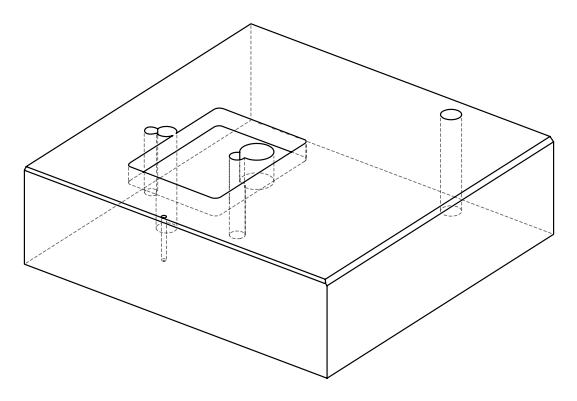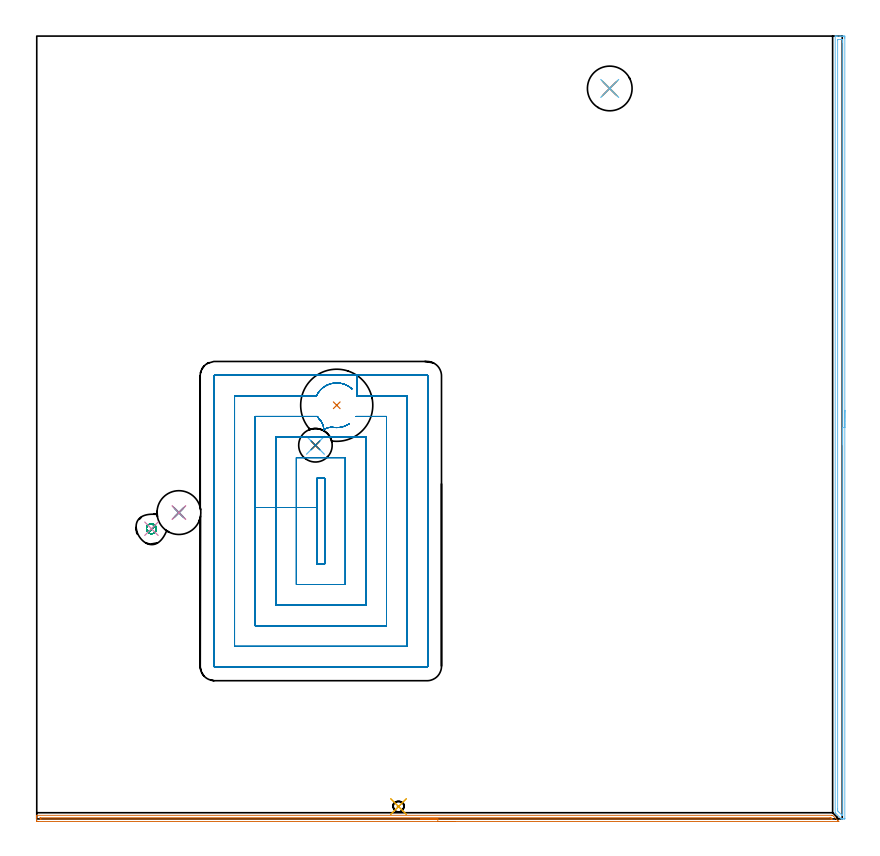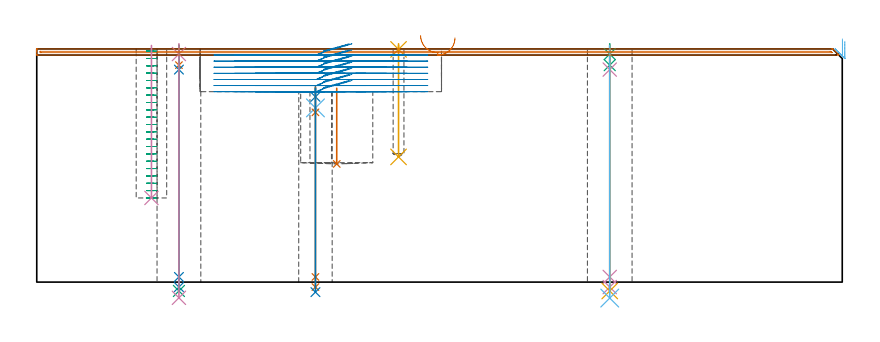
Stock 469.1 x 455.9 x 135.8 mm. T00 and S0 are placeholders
(PLAN: 22 operations, 17 tool changes, 54.7 min)
(1 INDEXABLE_INSERT_DRILL_BLIND_HOLE_FROM_SOLID | STEP1POCKET | NXT0302_036 | 0.18 min | 92093 mm3)
(2 SPOT_DRILL | STEP1HOLE | NXT0321_9005460120000 | 0.05 min | 2936 mm3)
(3 SPOT_DRILL_1 | STEP1HOLE_1 | NXT0321_9005460120000 | 0.05 min | 184 mm3)
(4 SPOT_DRILL_2 | STEP1HOLE_2 | NXT0321_9005460120000 | 0.05 min | 183 mm3)
(5 SPOT_DRILL_3 | STEP1POCKET_1 | NXT0321_9005460120000 | 0.03 min | 3 mm3)
(6 DRILL_BLIND_HOLE_INTO_CENTER | STEP1HOLE | UGT0301_458 | 0.05 min | 183 mm3)
(7 GUN_DRILL_THROUGH_HOLE | STEP1HOLE | UGT0307_002 | 0.55 min | 2856 mm3)
(8 SPADE_DRILL_TO_ENLARGE_THROUGH_HOLE | STEP1HOLE | UGT0306_010 | 0.48 min | 31701 mm3)
(9 DRILL_BLIND_HOLE_INTO_CENTER_1 | STEP1HOLE_1 | UGT0301_458 | 0.05 min | 179 mm3)
(10 GUN_DRILL_THROUGH_HOLE_1 | STEP1HOLE_1 | UGT0307_002 | 0.62 min | 3555 mm3)
(11 SPADE_DRILL_TO_ENLARGE_THROUGH_HOLE_1 | STEP1HOLE_1 | UGT0306_007 | 0.57 min | 25051 mm3)
(12 DRILL_TO_ENLARGE_THROUGH_HOLE | STEP1HOLE_1 | UGT0301_387 | 0.59 min | 43051 mm3)
(13 DRILL_BLIND_HOLE_INTO_CENTER_2 | STEP1HOLE_2 | UGT0301_458 | 0.05 min | 187 mm3)
(14 GUN_DRILL_THROUGH_HOLE_2 | STEP1HOLE_2 | UGT0307_002 | 0.62 min | 3538 mm3)
(15 SPADE_DRILL_TO_ENLARGE_THROUGH_HOLE_2 | STEP1HOLE_2 | UGT0306_007 | 0.57 min | 25056 mm3)
(16 DRILL_TO_ENLARGE_THROUGH_HOLE_1 | STEP1HOLE_2 | UGT0301_386 | 0.59 min | 40309 mm3)
(17 DRILL_BLIND_HOLE_INTO_CENTER_3 | STEP1POCKET_1 | UGT0301_458 | 0.26 min | 1891 mm3)
(18 AREA_MILL | FG_CHAMFER_SURFACE | UGT0205_001 | 7.47 min | 7153 mm3)
(19 AREA_MILL_1 | FG_CHAMFER_SURFACE_1 | UGT0205_001 | 7.6 min | 3011 mm3)
(20 MILL_RECTANGULAR_POCKET | POCKET_RECTANGULAR_STRAIGHT | UGT0201_008 | Follow Part, ap 4, ae 75% | 31.29 min | 608028 mm3)
(21 MILL_BLIND_HOLE_FROM_SOLID_MATERIAL | STEP1POCKET_2 | NXT0201_011 | Spiral | 2.65 min | 19605 mm3)
(22 BORE_BLIND_HOLE | STEP1POCKET_2 | UGT0332_075 | 0.36 min | 0 mm3)
(TOOL NXT0302_036 | Index. Insert Drill 42mm [880-D4200L50-05] | D42 PA176 FL210 Z2)
(TOOL NXT0321_9005460120000 | NC Spot Drill, 142deg, 12mm, Carbide, Uncoated | D12 PA142 FL30 Z2)
(TOOL UGT0301_458 | Carbide Drill 6.3 mm | D6.3 PA118 FL63 Z2)
(TOOL UGT0307_002 | Gun Drill 6 mm | D6 PA130 FL24 Z1)
(TOOL UGT0306_010 | Spade Drill 19.5mm | D19.5 PA132 FL10 Z2)
(TOOL UGT0306_007 | Spade Drill 16.5mm | D16.5 PA132 FL10 Z2)
(TOOL UGT0301_387 | Twist Drill 26 mm | D26 PA118 FL165 Z2)
(TOOL UGT0301_386 | Twist Drill 25.5 mm | D25.5 PA118 FL165 Z2)
(TOOL UGT0205_001 | Chamfer Mill 20 x 3 x 45 deg. | D20 FL50 Z2)
(TOOL UGT0201_008 | End Mill 16 mm | D16 FL32 Z4)
(TOOL NXT0201_011 | ENDMILL 12mm [2P460-1200-NA 1630] | D12 FL38 Z6)
(TOOL UGT0332_075 | 17.75 mm Rough Boring Bar | D17.75)
(OP 1 INDEXABLE_INSERT_DRILL_BLIND_HOLE_FROM_SOLID)
G17 G21 G94 G90
T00 M6
G54
G17 G0 G90 X174.7 Y240.9 S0 M3
G43 Z145.8 H1
G94 G81 G98 Z68.8 F250. R112.9
G80
M5
M2
(OP 2 SPOT_DRILL)
G17 G21 G94 G90
T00 M6
G54
G17 G0 G90 X162.3 Y217.6 S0 M3
G43 Z145.8 H0
G94 G81 G98 Z107.9 F250. R113.9
G80
M5
M2
(OP 3 SPOT_DRILL_1)
G17 G21 G94 G90
T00 M6
G54
G17 G0 G90 X333.7 Y425.4 S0 M3
G43 Z145.8 H0
G94 G81 G98 Z132.8 F250. R138.8
G80
M5
M2
(OP 4 SPOT_DRILL_2)
G17 G21 G94 G90
T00 M6
G54
G17 G0 G90 X82.8 Y178.4 S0 M3
G43 Z145.8 H0
G94 G81 G98 Z132.8 F250. R138.8
G80
M5
M2
(OP 5 SPOT_DRILL_3)
G17 G21 G94 G90
T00 M6
G54
G17 G0 G90 X210.7 Y7.2 S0 M3
G43 Z145.8 H0
G94 G81 G98 Z135.529 F250. R138.8
G80
M5
M2
(OP 6 DRILL_BLIND_HOLE_INTO_CENTER)
G17 G21 G94 G90
T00 M6
G54
G17 G0 G90 X162.3 Y217.6 S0 M3
G43 Z145.8 H0
G94 G81 G98 Z101.45 F250. R112.9
G80
M5
M2
(OP 7 GUN_DRILL_THROUGH_HOLE)
G17 G21 G94 G90
T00 M6
G54
G17 G0 G90 X162.3 Y217.6 M8
G43 Z145.8 H0
Z113.49
S716 M3
G94 G1 Z98.854 F125. M26
G4 X.084
Z3. F250.
G4 X.084
Z-2.899 F125.
G4 X.084
M5
M9
G0 Z113.49
Z145.8
M2
(OP 8 SPADE_DRILL_TO_ENLARGE_THROUGH_HOLE)
G17 G21 G94 G90
T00 M6
G54
G17 G0 G90 X162.3 Y217.6 S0 M3
G43 Z145.8 H0
G94 G73 G98 Z-5.841 F250. Q19.457 R112.9
G80
M5
M2
(OP 9 DRILL_BLIND_HOLE_INTO_CENTER_1)
G17 G21 G94 G90
T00 M6
G54
G17 G0 G90 X333.7 Y425.4 S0 M3
G43 Z145.8 H0
G94 G81 G98 Z126.35 F250. R137.8
G80
M5
M2
(OP 10 GUN_DRILL_THROUGH_HOLE_1)
G17 G21 G94 G90
T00 M6
G54
G17 G0 G90 X333.7 Y425.4 M8
G43 Z145.8 H0
Z134.393
S716 M3
G94 G1 Z123.754 F125. M26
G4 X.084
Z3. F250.
G4 X.084
Z-2.899 F125.
G4 X.084
M5
M9
G0 Z134.393
Z145.8
M2
(OP 11 SPADE_DRILL_TO_ENLARGE_THROUGH_HOLE_1)
G17 G21 G94 G90
T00 M6
G54
G17 G0 G90 X333.7 Y425.4 S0 M3
G43 Z145.8 H0
G94 G73 G98 Z-5.173 F250. Q15.664 R137.8
G80
M5
M2
(OP 12 DRILL_TO_ENLARGE_THROUGH_HOLE)
G17 G21 G94 G90
T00 M6
G54
G17 G0 G90 X333.7 Y425.4 S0 M3
G43 Z145.8 H0
G94 G73 G98 Z-9.311 F250. Q24.185 R137.8
G80
M5
M2
(OP 13 DRILL_BLIND_HOLE_INTO_CENTER_2)
G17 G21 G94 G90
T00 M6
G54
G17 G0 G90 X82.8 Y178.4 S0 M3
G43 Z145.8 H0
G94 G81 G98 Z126.35 F250. R137.8
G80
M5
M2
(OP 14 GUN_DRILL_THROUGH_HOLE_2)
G17 G21 G94 G90
T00 M6
G54
G17 G0 G90 X82.8 Y178.4 M8
G43 Z145.8 H0
Z134.273
S716 M3
G94 G1 Z123.754 F125. M26
G4 X.084
Z3. F250.
G4 X.084
Z-2.899 F125.
G4 X.084
M5
M9
G0 Z134.273
Z145.8
M2
(OP 15 SPADE_DRILL_TO_ENLARGE_THROUGH_HOLE_2)
G17 G21 G94 G90
T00 M6
G54
G17 G0 G90 X82.8 Y178.4 S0 M3
G43 Z145.8 H0
G94 G73 G98 Z-5.173 F250. Q15.664 R137.8
G80
M5
M2
(OP 16 DRILL_TO_ENLARGE_THROUGH_HOLE_1)
G17 G21 G94 G90
T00 M6
G54
G17 G0 G90 X82.8 Y178.4 S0 M3
G43 Z145.8 H0
G94 G73 G98 Z-9.161 F250. Q24.16 R137.8
G80
M5
M2
(OP 17 DRILL_BLIND_HOLE_INTO_CENTER_3)
G17 G21 G94 G90
T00 M6
G54
G17 G0 G90 X210.7 Y7.2 S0 M3
G43 Z145.8 H0
G94 G81 G98 Z72.9 F250. R137.8
G80
M5
M2
(OP 18 AREA_MILL)
G17 G21 G94 G90
T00 M6
G54
G17 G0 G90 X470.6 Y237.95 S1061 M3
G43 Z145.8 H0
Z140.2
G94 G1 Y237.912 Z139.328 F250.
Y237.798 Z138.464
Y237.609 Z137.612
Y237.347 Z136.78
Y237.013 Z135.974
Y236.61 Z135.2
Y236.142 Z134.464
Y235.61 Z133.772
Y235.021 Z133.129
Y234.378 Z132.54
Y233.686 Z132.008
Y232.95 Z131.54
Y232.176 Z131.137
Y231.37 Z130.803
Y230.538 Z130.541
Y229.686 Z130.352
Y228.822 Z130.238
Y227.95 Z130.2
Y0.329
X470.597 Y0.17 Z130.203
X470.591 Y0.002 Z130.205
X470.364 Y0. Z130.432
X470.026 Z130.769
X469.348 Z131.452
X468.976 Z131.824
X468.719 Y0.002 Z132.074
X468.588 Y0.01 Z132.204
X468.508 Y0.09 Z132.287
X468.429 Y0.17 Z132.369
X465.303 Y3.296 Z135.495
X465.058 Y3.545 Z135.738
X464.996 Y3.613 Z135.796
X465. Y3.74 Z135.8
Y455.73
X465.003 Y455.89 Z135.788
X465.047 Y455.892 Z135.745
X465.437 Y455.9 Z135.362
X465.787 Z135.013
X466.465 Z134.33
X467.694 Z133.103
X468.245 Z132.549
X468.86 Z131.936
X469.135 Z131.66
X469.75 Z131.046
X470.026 Y455.898 Z130.77
X470.591 Y455.892 Z130.205
X470.593 Y455.853 Z130.204
X470.598 Y455.283 Z130.202
X470.6 Y454.707 Z130.2
Y227.95
X469.186 Z131.614
X469.185 Y2.302 Z131.615
X469.183 Y2.201 Z131.617
X469.179 Y2.01 Z131.621
X469.135 Y2.008 Z131.665
X469.079 Y2.01 Z131.721
X469.046 Y2.015 Z131.754
X469.016 Y2.042 Z131.784
X468.892 Y2.161 Z131.908
X468.647 Y2.403 Z132.153
X467.355 Y3.695 Z133.445
X466.863 Y4.19 Z133.937
X466.465 Y4.597 Z134.335
X466.42 Y5.083 Z134.38
X466.417 Y5.131 Z134.383
X466.414 Y5.976 Z134.386
Y6.027
X466.415 Y453.598 Z134.385
X466.417 Y453.699 Z134.383
X466.421 Y453.89 Z134.379
X466.465 Y453.892 Z134.335
X466.954 Y453.899 Z133.846
X468.245 Z132.555
X468.736 Y453.897 Z132.064
X469.135 Y453.89 Z131.665
X469.179 Y453.497 Z131.621
X469.182 Y453.45 Z131.618
X469.186 Y452.604 Z131.614
Y452.553
Y227.95
Y227.078 Z131.652
Y226.214 Z131.766
Y225.362 Z131.955
Y224.53 Z132.217
Y223.724 Z132.551
Y222.95 Z132.954
Y222.214 Z133.423
Y221.522 Z133.954
Y220.879 Z134.543
Y220.29 Z135.186
Y219.758 Z135.878
Y219.29 Z136.614
Y218.887 Z137.388
Y218.553 Z138.194
Y218.291 Z139.026
Y218.102 Z139.878
Y217.988 Z140.743
Y217.95 Z141.614
G0 Z145.8
M5
M2
(OP 19 AREA_MILL_1)
G17 G21 G94 G90
T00 M6
G54
G17 G0 G90 X243.55 Y-1.5 S1061 M3
G43 Z145.8 H0
Z142.2
G94 G1 X243.512 Z141.328 F250.
X243.398 Z140.464
X243.209 Z139.612
X242.947 Z138.78
X242.613 Z137.974
X242.21 Z137.2
X241.741 Z136.464
X241.21 Z135.772
X240.621 Z135.129
X239.978 Z134.54
X239.286 Z134.009
X238.55 Z133.54
X237.776 Z133.137
X236.97 Z132.803
X236.138 Z132.541
X235.286 Z132.352
X234.422 Z132.238
X233.55 Z132.2
X0.629
X0.153 Y-1.494 Z132.202
X0.009 Y-1.491 Z132.205
X0. Y-1.025 Z132.67
Y0.382 Z134.079
Y0.742 Z134.437
Y1.46 Z135.16
Y1.714 Z135.413
X0.007 Y2.087 Z135.778
X0.009 Y2.097 Z135.788
X0.182 Y2.1 Z135.8
X462.894
X463.496 Y2.097 Z135.786
X463.532 Y2.068 Z135.768
X466.626 Y-1.025 Z132.672
X467.069 Y-1.468 Z132.231
X467.088 Y-1.497 Z132.202
X467.068 Y-1.5 Z132.2
X233.55
Y-0.086 Z133.614
X2.417 Y-0.085 Z133.615
X2.36
X2.029 Y-0.079 Z133.621
X2.01 Y0.029 Z133.729
X2.004 Y0.267 Z133.967
X2.009 Y0.649 Z134.349
X2.011 Y0.681 Z134.381
X2.016 Y0.682 Z134.382
X2.039 Y0.684 Z134.384
X2.09 Y0.685 Z134.385
X2.193 Y0.686 Z134.386
X462.058 Y0.685 Z134.385
X462.442 Y0.679 Z134.379
X462.642 Y0.496 Z134.196
X462.894 Y0.252 Z133.952
X463.116 Y0.023 Z133.723
X463.213 Y-0.079 Z133.621
X462.781 Y-0.086 Z133.614
X233.55
X232.678 Z133.652
X231.813 Z133.766
X230.962 Z133.955
X230.13 Z134.217
X229.324 Z134.551
X228.55 Z134.954
X227.814 Z135.423
X227.122 Z135.954
X226.479 Z136.543
X225.89 Z137.186
X225.358 Z137.879
X224.89 Z138.614
X224.487 Z139.388
X224.153 Z140.194
X223.891 Z141.026
X223.702 Z141.878
X223.588 Z142.743
X223.55 Z143.614
G0 Z145.8
M5
M2
(OP 20 MILL_RECTANGULAR_POCKET)
G17 G21 G94 G90
T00 M6
G54
G17 G0 G90 X181.968 Y230.131 S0 M3
G43 Z145.8 H0
Z138.8
G94 G1 X181.05 Y229.55 Z138.509 F250.
X179.809 Y228.939 Z138.138
X178.511 Y228.463 Z137.768
X178.018 Y228.332 Z137.631
X177.519 Y228.202 Z137.493
X176.415 Y228.008 Z137.193
X175.298 Y227.908 Z136.892
X174.177 Y227.903 Z136.592
X172.548 Y228.051 Z136.153
X172.15 Y228.091 Z136.046
X171.158 Y228.08 Z135.78
X170.174 Y227.946 Z135.514
X169.215 Y227.691 Z135.248
X168.295 Y227.32 Z134.983
X167.427 Y226.838 Z134.717
X167.102 Y226.606 Z134.609
X167.113 Y227.006 Z134.502
X167.023 Y228.044 Z134.223
X166.799 Y229.061 Z133.944
X166.445 Y230.041 Z133.665
X166.266 Y230.4 Z133.557
X166.088 Y230.758 Z133.45
X165.751 Y231.306 Z133.278
X165.37 Y231.825 Z133.105
X164.621 Y232.681 Z132.801
X164.153 Y233.299 Z132.593
X163.719 Y233.942 Z132.385
X163.451 Y234.4 Z132.243
X127.2 F500.
Y181.365
X163.2
Y148.5
X167.7
Y198.4
X163.2
Y181.365
X151.2
Y136.5
X179.7
Y210.4
X151.2
Y181.365
X139.2
Y124.5
X191.7
Y222.4
X139.2
Y181.365
X127.2
Y112.5
X203.7
Y234.4
X185.952
G0 X183.549 Y250.421 Z138.8
G1 X183.405 Y250.551 Z138.748 F250.
X183.027 Y250.893 Z138.611
X181.918 Y251.721 Z138.241
X180.728 Y252.426 Z137.87
X179.47 Y253.001 Z137.499
X178.158 Y253.44 Z137.129
X176.807 Y253.736 Z136.758
X176.301 Y253.799 Z136.621
X175.793 Y253.861 Z136.484
X174.449 Y253.902 Z136.124
X173.108 Y253.804 Z135.764
X171.785 Y253.569 Z135.404
X170.492 Y253.2 Z135.043
X169.244 Y252.699 Z134.683
X168.054 Y252.073 Z134.323
X166.935 Y251.328 Z133.963
X165.898 Y250.472 Z133.602
X164.955 Y249.514 Z133.242
X164.631 Y249.119 Z133.105
X164.384 Y248.818 Z133.001
X164.156 Y248.503 Z132.896
X163.858 Y248.087 Z132.759
X163.143 Y246.864 Z132.38
X162.927 Y246.4 Z132.243
X115.2 F500.
Y181.365
Y100.5
X215.7
Y246.4
X186.476
Y258.4
X103.6
G3 X103.2 Y258. R0.4
G1 Y88.9
G3 X103.6 Y88.5 R0.4
G1 X227.3
G3 X227.7 Y88.9 R0.4
G1 Y258.
G3 X227.3 Y258.4 R0.4
G1 X186.476
X185.476
G0 X181.969 Y230.131 Z135.243
G1 X181.05 Y229.55 Z134.951 F250.
X179.809 Y228.939 Z134.581
X178.511 Y228.463 Z134.21
X178.018 Y228.332 Z134.074
X177.519 Y228.202 Z133.936
X176.296 Y227.993 Z133.603
X175.059 Y227.899 Z133.271
X173.819 Y227.921 Z132.938
X172.15 Y228.091 Z132.489
X171.158 Y228.08 Z132.223
X170.174 Y227.946 Z131.957
X169.215 Y227.691 Z131.691
X168.295 Y227.32 Z131.425
X167.427 Y226.838 Z131.159
X167.102 Y226.606 Z131.052
X167.113 Y227.006 Z130.945
X167.023 Y228.044 Z130.666
X166.799 Y229.062 Z130.386
X166.444 Y230.043 Z130.107
X165.965 Y230.969 Z129.828
X165.37 Y231.825 Z129.548
X165.106 Y232.125 Z129.441
X164.752 Y232.521 Z129.299
X164.213 Y233.215 Z129.063
X163.719 Y233.942 Z128.828
X163.451 Y234.4 Z128.686
X127.2 F500.
Y181.365
X163.2
Y148.5
X167.7
Y198.4
X163.2
Y181.365
X151.2
Y136.5
X179.7
Y210.4
X151.2
Y181.365
X139.2
Y124.5
X191.7
Y222.4
X139.2
Y181.365
X127.2
Y112.5
X203.7
Y234.4
X185.952
G0 X183.544 Y250.414 Z135.243
G1 X183.203 Y250.743 Z135.116 F250.
X182.071 Y251.617 Z134.733
X180.851 Y252.361 Z134.35
X179.556 Y252.967 Z133.967
X178.203 Y253.427 Z133.584
X176.807 Y253.736 Z133.201
X176.301 Y253.799 Z133.064
X175.793 Y253.861 Z132.927
X174.363 Y253.899 Z132.544
X172.937 Y253.781 Z132.16
X171.532 Y253.508 Z131.777
X170.166 Y253.083 Z131.393
X168.854 Y252.511 Z131.01
X167.613 Y251.799 Z130.626
X166.457 Y250.956 Z130.243
X165.4 Y249.991 Z129.86
X164.456 Y248.916 Z129.476
X164.156 Y248.503 Z129.339
X163.858 Y248.087 Z129.202
X163.143 Y246.864 Z128.823
X162.927 Y246.4 Z128.686
X115.2 F500.
Y181.365
Y100.5
X215.7
Y246.4
X186.476
Y258.4
X103.6
G3 X103.2 Y258. R0.4
G1 Y88.9
G3 X103.6 Y88.5 R0.4
G1 X227.3
G3 X227.7 Y88.9 R0.4
G1 Y258.
G3 X227.3 Y258.4 R0.4
G1 X186.476
X185.476
G0 X181.967 Y230.133 Z131.686
G1 X181.59 Y229.87 Z131.562 F250.
X180.442 Y229.23 Z131.21
X179.235 Y228.709 Z130.858
X178.75 Y228.55 Z130.721
X178.275 Y228.393 Z130.587
X177.788 Y228.274 Z130.453
X177.288 Y228.153 Z130.315
X175.896 Y227.95 Z129.938
X174.492 Y227.895 Z129.561
X173.977 Y227.922 Z129.423
X173.307 Y227.975 Z129.243
X172.15 Y228.091 Z128.932
X171.158 Y228.08 Z128.666
X170.174 Y227.946 Z128.4
X169.215 Y227.691 Z128.134
X168.295 Y227.32 Z127.868
X167.427 Y226.838 Z127.602
X167.102 Y226.606 Z127.495
X167.113 Y227.006 Z127.388
X167.023 Y228.044 Z127.108
X166.799 Y229.062 Z126.829
X166.444 Y230.043 Z126.55
X165.965 Y230.969 Z126.27
X165.37 Y231.825 Z125.991
X165.106 Y232.125 Z125.884
X164.752 Y232.521 Z125.742
X164.213 Y233.215 Z125.506
X163.719 Y233.942 Z125.271
X163.451 Y234.4 Z125.129
X127.2 F500.
Y181.365
X163.2
Y148.5
X167.7
Y198.4
X163.2
Y181.365
X151.2
Y136.5
X179.7
Y210.4
X151.2
Y181.365
X139.2
Y124.5
X191.7
Y222.4
X139.2
Y181.365
X127.2
Y112.5
X203.7
Y234.4
X185.952
G0 X183.552 Y250.422 Z131.686
G1 X183.519 Y250.456 Z131.673 F250.
X182.467 Y251.328 Z131.307
X181.33 Y252.085 Z130.941
X180.12 Y252.72 Z130.575
X178.85 Y253.224 Z130.208
X177.534 Y253.592 Z129.842
X176.187 Y253.821 Z129.476
X175.678 Y253.86 Z129.339
X175.168 Y253.897 Z129.202
X173.882 Y253.877 Z128.858
X172.604 Y253.731 Z128.513
X171.346 Y253.46 Z128.168
X170.121 Y253.066 Z127.824
X168.941 Y252.554 Z127.479
X168.492 Y252.31 Z127.342
X168.043 Y252.066 Z127.205
X167.041 Y251.405 Z126.883
X166.104 Y250.656 Z126.562
X165.24 Y249.824 Z126.24
X164.455 Y248.916 Z125.919
X164.155 Y248.502 Z125.782
X163.857 Y248.086 Z125.645
X163.143 Y246.864 Z125.265
X162.927 Y246.4 Z125.129
X115.2 F500.
Y181.365
Y100.5
X215.7
Y246.4
X186.476
Y258.4
X103.6
G3 X103.2 Y258. R0.4
G1 Y88.9
G3 X103.6 Y88.5 R0.4
G1 X227.3
G3 X227.7 Y88.9 R0.4
G1 Y258.
G3 X227.3 Y258.4 R0.4
G1 X186.476
X185.476
G0 X181.972 Y230.127 Z128.129
G1 X180.979 Y229.511 Z127.815 F250.
X179.762 Y228.92 Z127.453
X178.491 Y228.459 Z127.09
X177.178 Y228.132 Z126.728
X175.839 Y227.943 Z126.365
X174.487 Y227.894 Z126.003
X173.977 Y227.922 Z125.866
X173.307 Y227.975 Z125.686
X172.15 Y228.091 Z125.375
X171.158 Y228.08 Z125.109
X170.174 Y227.946 Z124.843
X169.215 Y227.691 Z124.577
X168.295 Y227.32 Z124.311
X167.427 Y226.838 Z124.045
X167.102 Y226.606 Z123.938
X167.113 Y227.006 Z123.831
X167.023 Y228.044 Z123.551
X166.799 Y229.062 Z123.272
X166.444 Y230.043 Z122.993
X165.965 Y230.969 Z122.713
X165.37 Y231.825 Z122.434
X164.708 Y232.577 Z122.165
X164.28 Y233.127 Z121.979
X163.973 Y233.575 Z121.833
X163.698 Y233.978 Z121.702
X163.451 Y234.4 Z121.571
X127.2 F500.
Y181.365
X163.2
Y148.5
X167.7
Y198.4
X163.2
Y181.365
X151.2
Y136.5
X179.7
Y210.4
X151.2
Y181.365
X139.2
Y124.5
X191.7
Y222.4
X139.2
Y181.365
X127.2
Y112.5
X203.7
Y234.4
X185.954
G0 X183.547 Y250.417 Z128.129
G1 X183.206 Y250.736 Z128.003 F250.
X182.068 Y251.614 Z127.618
X180.84 Y252.362 Z127.233
X179.538 Y252.97 Z126.848
X178.176 Y253.431 Z126.463
X176.772 Y253.739 Z126.078
X175.343 Y253.891 Z125.693
X174.404 Y253.894 Z125.441
X173.892 Y253.881 Z125.304
X172.63 Y253.738 Z124.963
X171.388 Y253.473 Z124.623
X170.178 Y253.088 Z124.283
X169.01 Y252.588 Z123.942
X167.896 Y251.978 Z123.602
X166.847 Y251.262 Z123.262
X165.872 Y250.448 Z122.921
X164.981 Y249.543 Z122.581
X164.656 Y249.148 Z122.444
X164.332 Y248.754 Z122.307
X163.907 Y248.159 Z122.112
X163.639 Y247.725 Z121.975
X163.372 Y247.289 Z121.838
X163.143 Y246.864 Z121.708
X162.927 Y246.4 Z121.571
X115.2 F500.
Y181.365
Y100.5
X215.7
Y246.4
X186.469
Y258.4
X103.6
G3 X103.2 Y258. R0.4
G1 Y88.9
G3 X103.6 Y88.5 R0.4
G1 X227.3
G3 X227.7 Y88.9 R0.4
G1 Y258.
G3 X227.3 Y258.4 R0.4
G1 X186.469
X185.469
G0 X181.972 Y230.128 Z124.571
G1 X180.999 Y229.521 Z124.264 F250.
X179.779 Y228.927 Z123.901
X178.504 Y228.463 Z123.537
X177.187 Y228.133 Z123.173
X175.843 Y227.943 Z122.81
X174.487 Y227.894 Z122.446
X173.977 Y227.922 Z122.309
X173.307 Y227.975 Z122.129
X172.15 Y228.091 Z121.817
X171.158 Y228.08 Z121.552
X170.174 Y227.946 Z121.286
X169.215 Y227.691 Z121.02
X168.295 Y227.32 Z120.754
X167.427 Y226.838 Z120.488
X167.102 Y226.606 Z120.381
X167.113 Y227.006 Z120.273
X167.023 Y228.044 Z119.994
X166.799 Y229.062 Z119.715
X166.444 Y230.043 Z119.435
X165.965 Y230.969 Z119.156
X165.37 Y231.825 Z118.877
X164.708 Y232.577 Z118.608
X164.28 Y233.127 Z118.421
X163.973 Y233.575 Z118.276
X163.698 Y233.978 Z118.145
X163.451 Y234.4 Z118.014
X127.2 F500.
Y181.365
X163.2
Y148.5
X167.7
Y198.4
X163.2
Y181.365
X151.2
Y136.5
X179.7
Y210.4
X151.2
Y181.365
X139.2
Y124.5
X191.7
Y222.4
X139.2
Y181.365
X127.2
Y112.5
X203.7
Y234.4
X185.955
G0 X183.541 Y250.414 Z124.571
G1 X182.893 Y251. Z124.337 F250.
X181.804 Y251.795 Z123.976
X181.366 Y252.058 Z123.839
X180.928 Y252.319 Z123.703
X180.022 Y252.769 Z123.431
X179.083 Y253.147 Z123.16
X178.118 Y253.451 Z122.889
X177.621 Y253.565 Z122.753
X177.124 Y253.68 Z122.616
X176.697 Y253.754 Z122.5
X176.19 Y253.812 Z122.363
X175.682 Y253.869 Z122.226
X174.365 Y253.899 Z121.873
X173.051 Y253.797 Z121.52
X171.754 Y253.562 Z121.167
X170.487 Y253.198 Z120.814
X169.264 Y252.708 Z120.46
X168.096 Y252.098 Z120.107
X166.995 Y251.372 Z119.754
X165.973 Y250.54 Z119.401
X165.04 Y249.609 Z119.048
X164.712 Y249.217 Z118.911
X164.386 Y248.825 Z118.774
X163.908 Y248.161 Z118.555
X163.64 Y247.727 Z118.418
X163.373 Y247.291 Z118.281
X163.143 Y246.864 Z118.151
X162.927 Y246.4 Z118.014
X115.2 F500.
Y181.365
Y100.5
X215.7
Y246.4
X186.469
Y258.4
X103.6
G3 X103.2 Y258. R0.4
G1 Y88.9
G3 X103.6 Y88.5 R0.4
G1 X227.3
G3 X227.7 Y88.9 R0.4
G1 Y258.
G3 X227.3 Y258.4 R0.4
G1 X186.469
X185.469
G0 X181.966 Y230.135 Z121.014
G1 X181.418 Y229.764 Z120.837 F250.
X180.247 Y229.136 Z120.481
X179.777 Y228.936 Z120.344
X179.307 Y228.737 Z120.207
X177.995 Y228.317 Z119.838
X177.497 Y228.207 Z119.701
X176.993 Y228.098 Z119.563
X175.747 Y227.937 Z119.227
X174.492 Y227.895 Z118.89
X173.977 Y227.922 Z118.752
X173.307 Y227.975 Z118.572
X172.15 Y228.091 Z118.26
X171.158 Y228.08 Z117.994
X170.174 Y227.946 Z117.729
X169.215 Y227.691 Z117.463
X168.295 Y227.32 Z117.197
X167.427 Y226.838 Z116.931
X167.102 Y226.606 Z116.824
X167.113 Y227.006 Z116.716
X167.023 Y228.044 Z116.437
X166.799 Y229.062 Z116.158
X166.444 Y230.043 Z115.878
X165.965 Y230.969 Z115.599
X165.37 Y231.825 Z115.32
X165.106 Y232.125 Z115.213
X164.752 Y232.521 Z115.07
X164.213 Y233.215 Z114.835
X163.719 Y233.942 Z114.599
X163.451 Y234.4 Z114.457
X127.2 F500.
Y181.365
X163.2
Y148.5
X167.7
Y198.4
X163.2
Y181.365
X151.2
Y136.5
X179.7
Y210.4
X151.2
Y181.365
X139.2
Y124.5
X191.7
Y222.4
X139.2
Y181.365
X127.2
Y112.5
X203.7
Y234.4
X185.952
G0 X183.544 Y250.414 Z121.014
G1 X183.203 Y250.743 Z120.887 F250.
X182.071 Y251.617 Z120.504
X180.851 Y252.361 Z120.121
X179.556 Y252.967 Z119.738
X178.203 Y253.427 Z119.355
X176.807 Y253.736 Z118.972
X176.301 Y253.799 Z118.835
X175.793 Y253.861 Z118.698
X174.363 Y253.899 Z118.315
X172.937 Y253.781 Z117.932
X171.532 Y253.508 Z117.548
X170.166 Y253.083 Z117.165
X168.854 Y252.511 Z116.781
X167.613 Y251.799 Z116.398
X166.457 Y250.956 Z116.015
X165.4 Y249.991 Z115.631
X164.456 Y248.916 Z115.248
X164.156 Y248.503 Z115.111
X163.858 Y248.087 Z114.974
X163.143 Y246.864 Z114.594
X162.927 Y246.4 Z114.457
X115.2 F500.
Y181.365
Y100.5
X215.7
Y246.4
X186.476
Y258.4
X103.6
G3 X103.2 Y258. R0.4
G1 Y88.9
G3 X103.6 Y88.5 R0.4
G1 X227.3
G3 X227.7 Y88.9 R0.4
G1 Y258.
G3 X227.3 Y258.4 R0.4
G1 X186.476
X185.476
G0 X181.967 Y230.133 Z117.457
G1 X181.59 Y229.87 Z117.334 F250.
X180.442 Y229.23 Z116.982
X179.235 Y228.709 Z116.63
X178.75 Y228.55 Z116.493
X178.275 Y228.393 Z116.359
X177.788 Y228.274 Z116.224
X177.288 Y228.153 Z116.086
X175.896 Y227.95 Z115.71
X174.492 Y227.895 Z115.333
X173.977 Y227.922 Z115.195
X173.307 Y227.975 Z115.015
X172.15 Y228.091 Z114.703
X171.158 Y228.08 Z114.437
X170.174 Y227.946 Z114.171
X169.215 Y227.691 Z113.906
X168.295 Y227.32 Z113.64
X167.427 Y226.838 Z113.374
X167.102 Y226.606 Z113.266
X167.113 Y227.006 Z113.159
X167.023 Y228.044 Z112.88
X166.799 Y229.062 Z112.601
X166.444 Y230.043 Z112.321
X165.965 Y230.969 Z112.042
X165.37 Y231.825 Z111.763
X165.106 Y232.125 Z111.655
X164.752 Y232.521 Z111.513
X164.213 Y233.215 Z111.278
X163.719 Y233.942 Z111.042
X163.451 Y234.4 Z110.9
X127.2 F500.
Y181.365
X163.2
Y148.5
X167.7
Y198.4
X163.2
Y181.365
X151.2
Y136.5
X179.7
Y210.4
X151.2
Y181.365
X139.2
Y124.5
X191.7
Y222.4
X139.2
Y181.365
X127.2
Y112.5
X203.7
Y234.4
X185.952
G0 X183.552 Y250.422 Z117.457
G1 X183.519 Y250.456 Z117.444 F250.
X182.467 Y251.328 Z117.078
X181.33 Y252.085 Z116.712
X180.12 Y252.72 Z116.346
X178.85 Y253.224 Z115.98
X177.534 Y253.592 Z115.614
X176.187 Y253.821 Z115.248
X175.678 Y253.86 Z115.111
X175.168 Y253.897 Z114.974
X173.958 Y253.882 Z114.65
X172.755 Y253.755 Z114.326
X171.569 Y253.517 Z114.001
X170.409 Y253.171 Z113.677
X169.287 Y252.719 Z113.353
X168.831 Y252.488 Z113.216
X168.375 Y252.257 Z113.079
X167.275 Y251.572 Z112.732
X166.249 Y250.781 Z112.385
X165.306 Y249.893 Z112.037
X164.455 Y248.916 Z111.69
X164.155 Y248.502 Z111.553
X163.857 Y248.086 Z111.416
X163.143 Y246.864 Z111.037
X162.927 Y246.4 Z110.9
X115.2 F500.
Y181.365
Y100.5
X215.7
Y246.4
X186.476
Y258.4
X103.6
G3 X103.2 Y258. R0.4
G1 Y88.9
G3 X103.6 Y88.5 R0.4
G1 X227.3
G3 X227.7 Y88.9 R0.4
G1 Y258.
G3 X227.3 Y258.4 R0.4
G1 X186.476
X185.476
G0 Z145.8
M5
M2
(OP 21 MILL_BLIND_HOLE_FROM_SOLID_MATERIAL)
G17 G21 G94 G90
T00 M6
G54
G17 G0 G90 X66.8 Y169. S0 M3
G43 Z145.8 H1
Z134.524
G94 G3 X66.944 Y171.756 R1.382 F250.
X63.916 Y169.303 R2.756
X66.497 Y166.116 R2.9
X63.916 Y169.303 R-2.9
X65.206 Y167.71 R1.45
X66.8 Y169. R1.45
G0 Z130.248
G3 X66.944 Y171.756 R1.382
X63.916 Y169.303 R2.756
X66.497 Y166.116 R2.9
X63.916 Y169.303 R-2.9
X65.206 Y167.71 R1.45
X66.8 Y169. R1.45
G0 Z125.971
G3 X66.944 Y171.756 R1.382
X63.916 Y169.303 R2.756
X66.497 Y166.116 R2.9
X63.916 Y169.303 R-2.9
X65.206 Y167.71 R1.45
X66.8 Y169. R1.45
G0 Z121.695
G3 X66.944 Y171.756 R1.382
X63.916 Y169.303 R2.756
X66.497 Y166.116 R2.9
X63.916 Y169.303 R-2.9
X65.206 Y167.71 R1.45
X66.8 Y169. R1.45
G0 Z117.419
G3 X66.944 Y171.756 R1.382
X63.916 Y169.303 R2.756
X66.497 Y166.116 R2.9
X63.916 Y169.303 R-2.9
X65.206 Y167.71 R1.45
X66.8 Y169. R1.45
G0 Z113.143
G3 X66.944 Y171.756 R1.382
X63.916 Y169.303 R2.756
X66.497 Y166.116 R2.9
X63.916 Y169.303 R-2.9
X65.206 Y167.71 R1.45
X66.8 Y169. R1.45
G0 Z108.867
G3 X66.944 Y171.756 R1.382
X63.916 Y169.303 R2.756
X66.497 Y166.116 R2.9
X63.916 Y169.303 R-2.9
X65.206 Y167.71 R1.45
X66.8 Y169. R1.45
G0 Z104.59
G3 X66.944 Y171.756 R1.382
X63.916 Y169.303 R2.756
X66.497 Y166.116 R2.9
X63.916 Y169.303 R-2.9
X65.206 Y167.71 R1.45
X66.8 Y169. R1.45
G0 Z100.314
G3 X66.944 Y171.756 R1.382
X63.916 Y169.303 R2.756
X66.497 Y166.116 R2.9
X63.916 Y169.303 R-2.9
X65.206 Y167.71 R1.45
X66.8 Y169. R1.45
G0 Z96.038
G3 X66.944 Y171.756 R1.382
X63.916 Y169.303 R2.756
X66.497 Y166.116 R2.9
X63.916 Y169.303 R-2.9
X65.206 Y167.71 R1.45
X66.8 Y169. R1.45
G0 Z91.762
G3 X66.944 Y171.756 R1.382
X63.916 Y169.303 R2.756
X66.497 Y166.116 R2.9
X63.916 Y169.303 R-2.9
X65.206 Y167.71 R1.45
X66.8 Y169. R1.45
G0 Z87.486
G3 X66.944 Y171.756 R1.382
X63.916 Y169.303 R2.756
X66.497 Y166.116 R2.9
X63.916 Y169.303 R-2.9
X65.206 Y167.71 R1.45
X66.8 Y169. R1.45
G0 Z83.21
G3 X66.944 Y171.756 R1.382
X63.916 Y169.303 R2.756
X66.497 Y166.116 R2.9
X63.916 Y169.303 R-2.9
X65.206 Y167.71 R1.45
X66.8 Y169. R1.45
G0 Z78.933
G3 X66.944 Y171.756 R1.382
X63.916 Y169.303 R2.756
X66.497 Y166.116 R2.9
X63.916 Y169.303 R-2.9
X65.206 Y167.71 R1.45
X66.8 Y169. R1.45
G0 Z74.657
G3 X66.944 Y171.756 R1.382
X63.916 Y169.303 R2.756
X66.497 Y166.116 R2.9
X63.916 Y169.303 R-2.9
X65.206 Y167.71 R1.45
X66.8 Y169. R1.45
G0 Z70.381
G3 X66.944 Y171.756 R1.382
X63.916 Y169.303 R2.756
X66.497 Y166.116 R2.9
X63.916 Y169.303 R-2.9
X65.206 Y167.71 R1.45
X66.8 Y169. R1.45
G0 Z66.105
G3 X66.944 Y171.756 R1.382
X63.916 Y169.303 R2.756
X66.497 Y166.116 R2.9
X63.916 Y169.303 R-2.9
X65.206 Y167.71 R1.45
X66.8 Y169. R1.45
G0 Z61.829
G3 X66.944 Y171.756 R1.382
X63.916 Y169.303 R2.756
X66.497 Y166.116 R2.9
X63.916 Y169.303 R-2.9
X65.206 Y167.71 R1.45
X66.8 Y169. R1.45
G0 Z57.552
G3 X66.944 Y171.756 R1.382
X63.916 Y169.303 R2.756
X66.497 Y166.116 R2.9
X63.916 Y169.303 R-2.9
X65.206 Y167.71 R1.45
X66.8 Y169. R1.45
G0 Z53.276
G3 X66.944 Y171.756 R1.382
X63.916 Y169.303 R2.756
X66.497 Y166.116 R2.9
X63.916 Y169.303 R-2.9
X65.206 Y167.71 R1.45
X66.8 Y169. R1.45
G0 Z49.
G3 X66.944 Y171.756 R1.382
X63.916 Y169.303 R2.756
X66.497 Y166.116 R2.9
X63.916 Y169.303 R-2.9
X65.206 Y167.71 R1.45
X66.8 Y169. R1.45
G0 Z145.8
M5
M2
(OP 22 BORE_BLIND_HOLE)
G17 G21 G94 G90
T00 M6
G54
G17 G0 G90 X66.8 Y169. S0 M3
G43 Z145.8 H0
G94 G85 G98 Z49. F250. R137.8
G80
M5
M2
